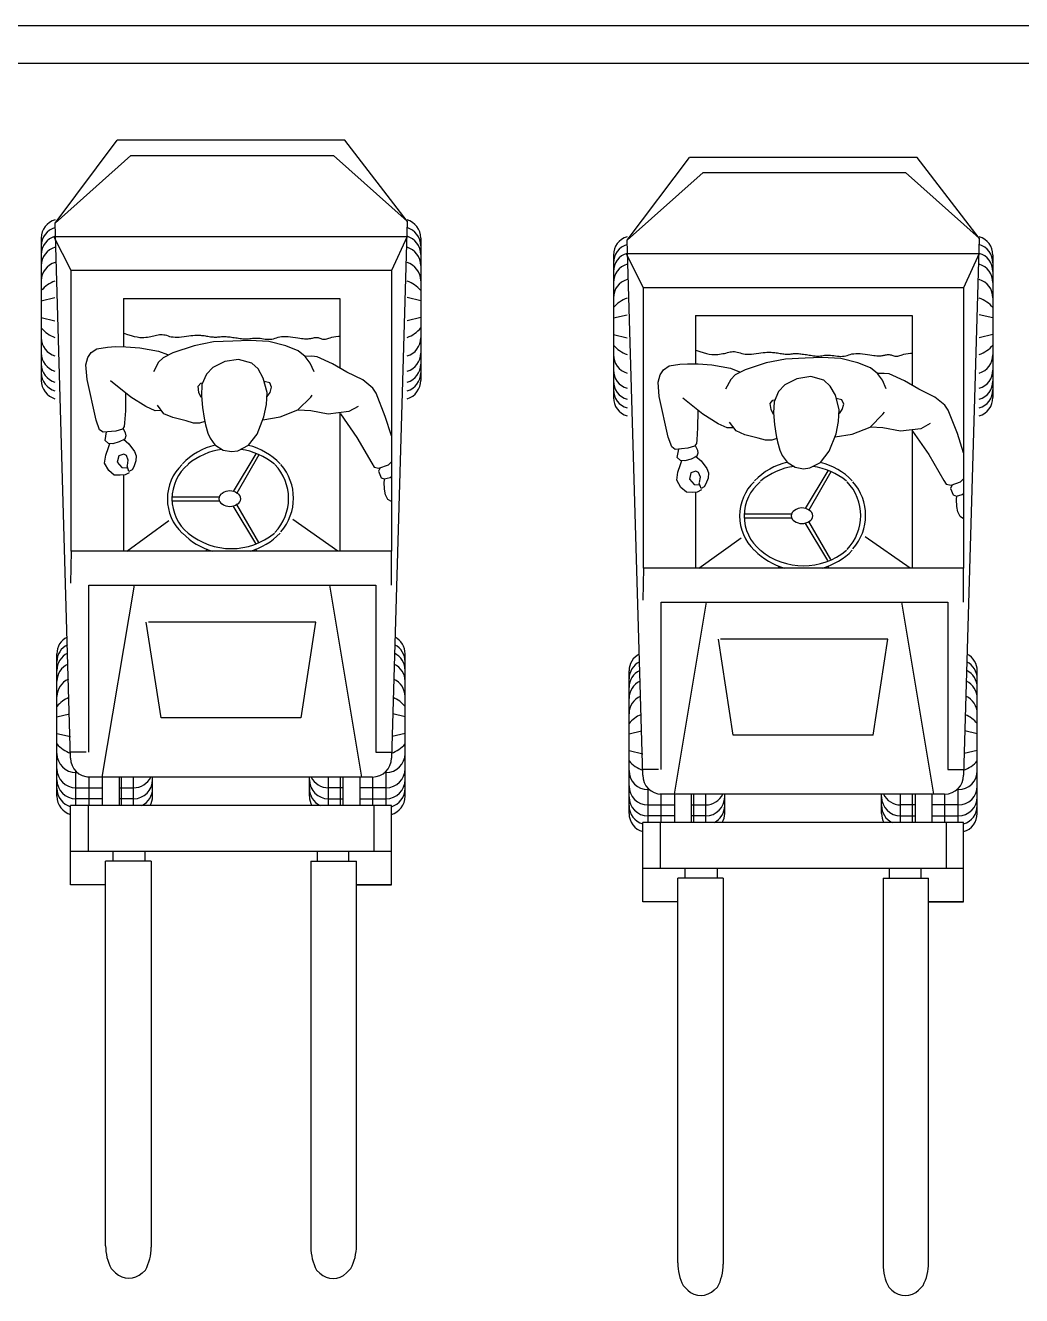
# Model space of a CAD drawing. Header units: millimetres. Extents: x 2499.3 to 2547.2, y 1705.7 to 1775.5.
# Drawn here: x 2508.845 to 2511.47, y 1721.623 to 1724.971 of the extents above; entities that cross this region are included whole.
import ezdxf

# ---------------------------------------------------------------- set-up
doc = ezdxf.new("R2010")
doc.units = ezdxf.units.MM
doc.layers.add('Nave', color=7, linetype='Continuous')

msp = doc.modelspace()

# ---------------------------------------------------------------- linework, layer by layer
at = {"color": 251, "lineweight": -2, "true_color": 0x646464}
for p, q in [((2508.9232, 1724.4501), (2509.087, 1724.6681)), ((2509.687, 1724.6681), (2509.087, 1724.6681)), ((2509.8511, 1724.455), (2509.687, 1724.6681)), ((2508.9232, 1724.4501), (2509.1232, 1724.6281)), ((2509.1232, 1724.6281), (2509.6566, 1724.6281)), ((2509.8511, 1724.455), (2509.6566, 1724.6281)), ((2510.431, 1724.4051), (2510.5948, 1724.6231)), ((2511.1948, 1724.6231), (2510.5948, 1724.6231)), ((2511.3589, 1724.4099), (2511.1948, 1724.6231)), ((2510.431, 1724.4051), (2510.631, 1724.5831)), ((2510.631, 1724.5831), (2511.1643, 1724.5831)), ((2511.3589, 1724.4099), (2511.1643, 1724.5831)), ((2508.9643, 1723.0399), (2508.9232, 1724.4501)), ((2509.8511, 1724.455), (2509.8098, 1723.0399)), ((2508.887, 1724.4106), (2508.887, 1724.0351)), ((2508.9658, 1724.3247), (2508.9203, 1724.4144)), ((2508.9232, 1724.4144), (2509.8511, 1724.4144)), ((2509.8511, 1724.4144), (2509.8098, 1724.3247)), ((2509.887, 1724.4106), (2509.887, 1724.0351)), ((2510.4721, 1722.9949), (2510.431, 1724.4051)), ((2511.3589, 1724.4099), (2511.3176, 1722.9949)), ((2510.4736, 1724.2797), (2510.4281, 1724.3694)), ((2510.431, 1724.3694), (2511.3589, 1724.3694)), ((2511.3589, 1724.3694), (2511.3176, 1724.2797)), ((2510.3948, 1724.3656), (2510.3948, 1723.99)), ((2511.3948, 1724.3656), (2511.3948, 1723.99)), ((2509.8098, 1724.3247), (2508.9658, 1724.3247)), ((2508.9658, 1723.5854), (2508.9658, 1724.3247)), ((2509.8098, 1724.3247), (2509.8098, 1723.5854)), ((2511.3176, 1724.2797), (2510.4736, 1724.2797)), ((2510.4736, 1723.5404), (2510.4736, 1724.2797)), ((2511.3176, 1724.2797), (2511.3176, 1723.5404)), ((2508.887, 1724.2448), (2508.923, 1724.2534)), ((2509.1035, 1724.2515), (2509.1035, 1724.1242)), ((2509.1035, 1724.2515), (2509.6741, 1724.2515)), ((2509.6741, 1724.2515), (2509.6741, 1724.0673)), ((2509.887, 1724.2448), (2509.8511, 1724.2534)), ((2510.3948, 1724.1998), (2510.4307, 1724.2083)), ((2510.6113, 1724.2065), (2510.6113, 1724.0792)), ((2510.6113, 1724.2065), (2511.1818, 1724.2065)), ((2511.1818, 1724.2065), (2511.1818, 1724.0223)), ((2511.3948, 1724.1998), (2511.3589, 1724.2083)), ((2508.887, 1724.2009), (2508.923, 1724.1923)), ((2509.887, 1724.2009), (2509.8511, 1724.1923)), ((2509.1035, 1724.1602), (2509.1044, 1724.1599)), ((2509.1044, 1724.1599), (2509.1144, 1724.1565)), ((2509.1144, 1724.1565), (2509.1235, 1724.1537)), ((2509.1235, 1724.1537), (2509.1319, 1724.1514)), ((2509.1319, 1724.1514), (2509.1395, 1724.1498)), ((2509.1395, 1724.1498), (2509.1462, 1724.1487)), ((2509.1462, 1724.1487), (2509.1522, 1724.1483)), ((2509.1522, 1724.1483), (2509.1573, 1724.1484)), ((2509.1573, 1724.1484), (2509.162, 1724.1489)), ((2509.162, 1724.1489), (2509.1665, 1724.1494)), ((2509.1665, 1724.1494), (2509.1709, 1724.1501)), ((2509.1709, 1724.1501), (2509.1752, 1724.1508)), ((2509.1752, 1724.1508), (2509.1793, 1724.1516)), ((2509.1793, 1724.1516), (2509.1833, 1724.1525)), ((2509.1833, 1724.1525), (2509.1872, 1724.1534)), ((2509.1872, 1724.1534), (2509.1909, 1724.1545)), ((2509.1909, 1724.1545), (2509.1946, 1724.1554)), ((2509.1946, 1724.1554), (2509.1983, 1724.156)), ((2509.1983, 1724.156), (2509.202, 1724.1562)), ((2509.202, 1724.1562), (2509.2058, 1724.1562)), ((2509.2058, 1724.1562), (2509.2095, 1724.1558)), ((2509.2095, 1724.1558), (2509.2134, 1724.1551)), ((2509.2134, 1724.1551), (2509.2172, 1724.1541)), ((2509.2172, 1724.1541), (2509.2211, 1724.1527)), ((2509.2211, 1724.1527), (2509.2251, 1724.1514)), ((2509.2251, 1724.1514), (2509.2295, 1724.1504)), ((2509.2295, 1724.1504), (2509.2343, 1724.1497)), ((2509.2343, 1724.1497), (2509.2394, 1724.1493)), ((2509.2394, 1724.1493), (2509.2448, 1724.1492)), ((2509.2448, 1724.1492), (2509.2506, 1724.1495)), ((2509.2506, 1724.1495), (2509.2568, 1724.1501)), ((2509.2568, 1724.1501), (2509.2633, 1724.151)), ((2509.2633, 1724.151), (2509.2697, 1724.152)), ((2509.2697, 1724.152), (2509.2757, 1724.1528)), ((2509.2757, 1724.1528), (2509.2813, 1724.1535)), ((2509.2813, 1724.1535), (2509.2865, 1724.154)), ((2509.2865, 1724.154), (2509.2913, 1724.1544)), ((2509.3406, 1724.1367), (2509.2897, 1724.1265)), ((2509.2913, 1724.1544), (2509.2956, 1724.1546)), ((2509.2956, 1724.1546), (2509.2994, 1724.1546)), ((2509.2994, 1724.1546), (2509.3029, 1724.1545)), ((2509.3029, 1724.1545), (2509.3061, 1724.1542)), ((2509.3061, 1724.1542), (2509.3094, 1724.1539)), ((2509.3094, 1724.1539), (2509.3127, 1724.1536)), ((2509.3127, 1724.1536), (2509.316, 1724.1532)), ((2509.316, 1724.1532), (2509.3194, 1724.1527)), ((2509.3194, 1724.1527), (2509.3227, 1724.1522)), ((2509.3227, 1724.1522), (2509.3262, 1724.1516)), ((2509.3262, 1724.1516), (2509.3296, 1724.151)), ((2509.3296, 1724.151), (2509.333, 1724.1504)), ((2509.333, 1724.1504), (2509.3364, 1724.15)), ((2509.3364, 1724.15), (2509.3397, 1724.1497)), ((2509.3397, 1724.1497), (2509.3429, 1724.1495)), ((2509.3919, 1724.1387), (2509.3406, 1724.1367)), ((2509.3429, 1724.1495), (2509.3461, 1724.1495)), ((2509.3461, 1724.1495), (2509.3493, 1724.1495)), ((2509.3493, 1724.1495), (2509.3524, 1724.1498)), ((2509.3524, 1724.1498), (2509.3554, 1724.1501)), ((2509.3554, 1724.1501), (2509.3585, 1724.1505)), ((2509.3585, 1724.1505), (2509.3616, 1724.1508)), ((2509.3616, 1724.1508), (2509.3647, 1724.1509)), ((2509.3647, 1724.1509), (2509.3679, 1724.151)), ((2509.3679, 1724.151), (2509.3712, 1724.1509)), ((2509.3712, 1724.1509), (2509.3745, 1724.1508)), ((2509.3745, 1724.1508), (2509.3778, 1724.1505)), ((2509.3778, 1724.1505), (2509.3813, 1724.1501)), ((2509.3813, 1724.1501), (2509.3847, 1724.1497)), ((2509.3847, 1724.1497), (2509.3883, 1724.1492)), ((2509.3883, 1724.1492), (2509.3918, 1724.1487)), ((2509.3918, 1724.1487), (2509.3955, 1724.1482)), ((2509.4363, 1724.1406), (2509.3919, 1724.1387)), ((2509.3955, 1724.1482), (2509.3992, 1724.1476)), ((2509.3992, 1724.1476), (2509.4029, 1724.1471)), ((2509.4029, 1724.1471), (2509.4067, 1724.1465)), ((2509.4067, 1724.1465), (2509.4106, 1724.1458)), ((2509.4106, 1724.1458), (2509.4144, 1724.1453)), ((2509.4144, 1724.1453), (2509.4182, 1724.1449)), ((2509.4182, 1724.1449), (2509.4219, 1724.1446)), ((2509.4219, 1724.1446), (2509.4256, 1724.1445)), ((2509.4256, 1724.1445), (2509.4293, 1724.1446)), ((2509.4293, 1724.1446), (2509.4328, 1724.1449)), ((2509.4328, 1724.1449), (2509.4364, 1724.1453)), ((2509.4865, 1724.1381), (2509.4363, 1724.1406)), ((2509.4364, 1724.1453), (2509.4398, 1724.1458)), ((2509.4398, 1724.1458), (2509.4434, 1724.1464)), ((2509.4434, 1724.1464), (2509.4471, 1724.1467)), ((2509.4471, 1724.1467), (2509.4509, 1724.1469)), ((2509.4509, 1724.1469), (2509.4549, 1724.1469)), ((2509.4549, 1724.1469), (2509.4591, 1724.1467)), ((2509.4591, 1724.1467), (2509.4634, 1724.1463)), ((2509.4634, 1724.1463), (2509.4679, 1724.1457)), ((2509.4679, 1724.1457), (2509.4726, 1724.145)), ((2509.4726, 1724.145), (2509.4773, 1724.1443)), ((2509.4773, 1724.1443), (2509.4818, 1724.1438)), ((2509.4818, 1724.1438), (2509.4863, 1724.1437)), ((2509.4863, 1724.1437), (2509.4907, 1724.1439)), ((2509.5313, 1724.1265), (2509.4865, 1724.1381)), ((2509.4907, 1724.1439), (2509.4949, 1724.1444)), ((2509.4949, 1724.1444), (2509.4991, 1724.1451)), ((2509.4991, 1724.1451), (2509.5031, 1724.1462)), ((2509.5031, 1724.1462), (2509.507, 1724.1476)), ((2509.507, 1724.1476), (2509.5111, 1724.1489)), ((2509.5111, 1724.1489), (2509.5155, 1724.1499)), ((2509.5155, 1724.1499), (2509.5203, 1724.1506)), ((2509.5203, 1724.1506), (2509.5255, 1724.151)), ((2509.5255, 1724.151), (2509.5311, 1724.1511)), ((2509.5311, 1724.1511), (2509.5371, 1724.1508)), ((2509.5371, 1724.1508), (2509.5434, 1724.1502)), ((2509.5434, 1724.1502), (2509.5501, 1724.1493)), ((2509.5501, 1724.1493), (2509.5567, 1724.1483)), ((2509.5567, 1724.1483), (2509.5627, 1724.1474)), ((2509.5627, 1724.1474), (2509.5681, 1724.1467)), ((2509.5681, 1724.1467), (2509.5729, 1724.146)), ((2509.5729, 1724.146), (2509.5771, 1724.1456)), ((2509.5771, 1724.1456), (2509.5808, 1724.1452)), ((2509.5808, 1724.1452), (2509.5838, 1724.145)), ((2509.5838, 1724.145), (2509.5863, 1724.145)), ((2509.5863, 1724.145), (2509.5884, 1724.145)), ((2509.5884, 1724.145), (2509.5906, 1724.1451)), ((2509.5906, 1724.1451), (2509.5929, 1724.1453)), ((2509.5929, 1724.1453), (2509.5951, 1724.1456)), ((2509.5951, 1724.1456), (2509.5974, 1724.146)), ((2509.5974, 1724.146), (2509.5997, 1724.1464)), ((2509.5997, 1724.1464), (2509.602, 1724.1469)), ((2509.602, 1724.1469), (2509.6044, 1724.1476)), ((2509.6044, 1724.1476), (2509.6067, 1724.1481)), ((2509.6067, 1724.1481), (2509.6091, 1724.1484)), ((2509.6091, 1724.1484), (2509.6115, 1724.1485)), ((2509.6115, 1724.1485), (2509.6138, 1724.1484)), ((2509.6138, 1724.1484), (2509.6162, 1724.1481)), ((2509.6162, 1724.1481), (2509.6186, 1724.1476)), ((2509.6186, 1724.1476), (2509.6209, 1724.1468)), ((2509.6209, 1724.1468), (2509.6233, 1724.1458)), ((2509.6233, 1724.1458), (2509.6257, 1724.1449)), ((2509.6257, 1724.1449), (2509.6282, 1724.1443)), ((2509.6282, 1724.1443), (2509.6308, 1724.1439)), ((2509.6308, 1724.1439), (2509.6334, 1724.1439)), ((2509.6334, 1724.1439), (2509.6362, 1724.1441)), ((2509.6362, 1724.1441), (2509.639, 1724.1447)), ((2509.639, 1724.1447), (2509.6419, 1724.1455)), ((2509.6419, 1724.1455), (2509.6448, 1724.1467)), ((2509.6448, 1724.1467), (2509.6483, 1724.1479)), ((2509.6483, 1724.1479), (2509.6525, 1724.1491)), ((2509.6525, 1724.1491), (2509.6575, 1724.1501)), ((2509.6575, 1724.1501), (2509.6634, 1724.151)), ((2509.6634, 1724.151), (2509.67, 1724.1518)), ((2509.67, 1724.1518), (2509.6741, 1724.1522)), ((2510.3948, 1724.1559), (2510.4307, 1724.1473)), ((2511.3948, 1724.1559), (2511.3589, 1724.1473)), ((2509.0098, 1724.0955), (2509.0187, 1724.1084)), ((2509.0187, 1724.1084), (2509.0337, 1724.1186)), ((2509.0337, 1724.1186), (2509.0617, 1724.1233)), ((2509.0617, 1724.1233), (2509.0823, 1724.1243)), ((2509.0823, 1724.1243), (2509.1101, 1724.1241)), ((2509.1101, 1724.1241), (2509.1465, 1724.1215)), ((2509.1465, 1724.1215), (2509.1956, 1724.1124)), ((2509.1956, 1724.1124), (2509.2191, 1724.1032)), ((2509.2339, 1724.1081), (2509.2082, 1724.0951)), ((2509.2897, 1724.1265), (2509.2339, 1724.1081)), ((2509.564, 1724.1133), (2509.5313, 1724.1265)), ((2509.5824, 1724.0981), (2509.564, 1724.1133)), ((2510.6113, 1724.1152), (2510.6121, 1724.1149)), ((2510.6121, 1724.1149), (2510.6221, 1724.1115)), ((2510.6221, 1724.1115), (2510.6313, 1724.1087)), ((2510.6313, 1724.1087), (2510.6397, 1724.1064)), ((2510.6397, 1724.1064), (2510.6472, 1724.1048)), ((2510.6472, 1724.1048), (2510.654, 1724.1037)), ((2510.654, 1724.1037), (2510.66, 1724.1033)), ((2510.66, 1724.1033), (2510.6651, 1724.1034)), ((2510.6651, 1724.1034), (2510.6698, 1724.1039)), ((2510.6698, 1724.1039), (2510.6743, 1724.1044)), ((2510.6743, 1724.1044), (2510.6787, 1724.1051)), ((2510.6787, 1724.1051), (2510.683, 1724.1058)), ((2510.683, 1724.1058), (2510.6871, 1724.1066)), ((2510.6871, 1724.1066), (2510.6911, 1724.1074)), ((2510.6911, 1724.1074), (2510.695, 1724.1084)), ((2510.695, 1724.1084), (2510.6987, 1724.1094)), ((2510.6987, 1724.1094), (2510.7024, 1724.1104)), ((2510.7024, 1724.1104), (2510.7061, 1724.111)), ((2510.7061, 1724.111), (2510.7098, 1724.1112)), ((2510.7098, 1724.1112), (2510.7135, 1724.1112)), ((2510.7135, 1724.1112), (2510.7173, 1724.1108)), ((2510.7173, 1724.1108), (2510.7211, 1724.1101)), ((2510.7211, 1724.1101), (2510.725, 1724.1091)), ((2510.725, 1724.1091), (2510.7288, 1724.1077)), ((2510.7288, 1724.1077), (2510.7329, 1724.1064)), ((2510.7329, 1724.1064), (2510.7373, 1724.1053)), ((2510.7373, 1724.1053), (2510.742, 1724.1046)), ((2510.742, 1724.1046), (2510.7471, 1724.1043)), ((2510.7471, 1724.1043), (2510.7526, 1724.1042)), ((2510.7526, 1724.1042), (2510.7584, 1724.1045)), ((2510.7584, 1724.1045), (2510.7645, 1724.1051)), ((2510.7645, 1724.1051), (2510.771, 1724.106)), ((2510.771, 1724.106), (2510.7775, 1724.107)), ((2510.7775, 1724.107), (2510.7835, 1724.1078)), ((2510.7835, 1724.1078), (2510.7891, 1724.1085)), ((2510.7891, 1724.1085), (2510.7943, 1724.109)), ((2510.7943, 1724.109), (2510.799, 1724.1094)), ((2510.799, 1724.1094), (2510.8033, 1724.1095)), ((2510.8033, 1724.1095), (2510.8072, 1724.1096)), ((2510.8072, 1724.1096), (2510.8107, 1724.1094)), ((2510.8107, 1724.1094), (2510.8139, 1724.1092)), ((2510.8139, 1724.1092), (2510.8172, 1724.1089)), ((2510.8172, 1724.1089), (2510.8205, 1724.1086)), ((2510.8205, 1724.1086), (2510.8238, 1724.1081)), ((2510.8238, 1724.1081), (2510.8271, 1724.1077)), ((2510.8271, 1724.1077), (2510.8305, 1724.1072)), ((2510.8305, 1724.1072), (2510.8339, 1724.1066)), ((2510.8339, 1724.1066), (2510.8374, 1724.106)), ((2510.8374, 1724.106), (2510.8408, 1724.1054)), ((2510.8408, 1724.1054), (2510.8441, 1724.105)), ((2510.8441, 1724.105), (2510.8475, 1724.1047)), ((2510.8475, 1724.1047), (2510.8507, 1724.1045)), ((2510.8507, 1724.1045), (2510.8539, 1724.1044)), ((2510.8539, 1724.1044), (2510.8571, 1724.1045)), ((2510.8571, 1724.1045), (2510.8602, 1724.1048)), ((2510.8602, 1724.1048), (2510.8632, 1724.1051)), ((2510.8632, 1724.1051), (2510.8662, 1724.1055)), ((2510.8662, 1724.1055), (2510.8693, 1724.1058)), ((2510.8693, 1724.1058), (2510.8725, 1724.1059)), ((2510.8725, 1724.1059), (2510.8757, 1724.106)), ((2510.8757, 1724.106), (2510.879, 1724.1059)), ((2510.879, 1724.1059), (2510.8823, 1724.1058)), ((2510.8823, 1724.1058), (2510.8856, 1724.1055)), ((2510.8856, 1724.1055), (2510.889, 1724.1051)), ((2510.889, 1724.1051), (2510.8925, 1724.1047)), ((2510.8925, 1724.1047), (2510.896, 1724.1042)), ((2510.896, 1724.1042), (2510.8996, 1724.1037)), ((2510.8996, 1724.1037), (2510.9033, 1724.1032)), ((2510.9033, 1724.1032), (2510.9069, 1724.1026)), ((2510.9069, 1724.1026), (2510.9107, 1724.1021)), ((2510.9107, 1724.1021), (2510.9145, 1724.1015)), ((2510.9145, 1724.1015), (2510.9183, 1724.1008)), ((2510.9476, 1724.1008), (2510.9511, 1724.1014)), ((2510.9511, 1724.1014), (2510.9548, 1724.1017)), ((2510.9548, 1724.1017), (2510.9587, 1724.1019)), ((2510.9587, 1724.1019), (2510.9627, 1724.1019)), ((2510.9627, 1724.1019), (2510.9669, 1724.1017)), ((2510.9669, 1724.1017), (2510.9712, 1724.1013)), ((2510.9712, 1724.1013), (2510.9757, 1724.1007)), ((2511.0068, 1724.1001), (2511.0109, 1724.1012)), ((2511.0109, 1724.1012), (2511.0148, 1724.1025)), ((2511.0148, 1724.1025), (2511.0189, 1724.1039)), ((2511.0189, 1724.1039), (2511.0233, 1724.1049)), ((2511.0233, 1724.1049), (2511.0281, 1724.1056)), ((2511.0281, 1724.1056), (2511.0333, 1724.106)), ((2511.0333, 1724.106), (2511.0389, 1724.106)), ((2511.0389, 1724.106), (2511.0448, 1724.1058)), ((2511.0448, 1724.1058), (2511.0512, 1724.1052)), ((2511.0512, 1724.1052), (2511.0579, 1724.1043)), ((2511.0579, 1724.1043), (2511.0645, 1724.1033)), ((2511.0645, 1724.1033), (2511.0705, 1724.1024)), ((2511.0705, 1724.1024), (2511.0759, 1724.1016)), ((2511.0759, 1724.1016), (2511.0807, 1724.101)), ((2511.1052, 1724.101), (2511.1075, 1724.1014)), ((2511.1075, 1724.1014), (2511.1098, 1724.1019)), ((2511.1098, 1724.1019), (2511.1121, 1724.1025)), ((2511.1121, 1724.1025), (2511.1145, 1724.1031)), ((2511.1145, 1724.1031), (2511.1169, 1724.1034)), ((2511.1169, 1724.1034), (2511.1192, 1724.1035)), ((2511.1192, 1724.1035), (2511.1216, 1724.1034)), ((2511.1216, 1724.1034), (2511.124, 1724.1031)), ((2511.124, 1724.1031), (2511.1264, 1724.1025)), ((2511.1264, 1724.1025), (2511.1287, 1724.1018)), ((2511.1287, 1724.1018), (2511.1311, 1724.1008)), ((2511.1496, 1724.1005), (2511.1526, 1724.1017)), ((2511.1526, 1724.1017), (2511.156, 1724.1029)), ((2511.156, 1724.1029), (2511.1603, 1724.1041)), ((2511.1603, 1724.1041), (2511.1653, 1724.1051)), ((2511.1653, 1724.1051), (2511.1711, 1724.106)), ((2511.1711, 1724.106), (2511.1778, 1724.1068)), ((2511.1778, 1724.1068), (2511.1818, 1724.1072)), ((2509.0046, 1724.0759), (2509.0098, 1724.0955)), ((2509.0074, 1724.0377), (2509.0046, 1724.0759)), ((2509.196, 1724.083), (2509.1823, 1724.0575)), ((2509.2082, 1724.0951), (2509.196, 1724.083)), ((2509.339, 1724.069), (2509.3223, 1724.0513)), ((2509.3702, 1724.0848), (2509.339, 1724.069)), ((2509.407, 1724.0903), (2509.3702, 1724.0848)), ((2509.4416, 1724.0808), (2509.407, 1724.0903)), ((2509.4585, 1724.0654), (2509.4416, 1724.0808)), ((2509.6, 1724.0989), (2509.5824, 1724.0981)), ((2509.5959, 1724.0809), (2509.5824, 1724.0981)), ((2509.6059, 1724.0579), (2509.5959, 1724.0809)), ((2509.6138, 1724.0972), (2509.6, 1724.0989)), ((2509.6541, 1724.0788), (2509.6138, 1724.0972)), ((2509.6921, 1724.0569), (2509.6541, 1724.0788)), ((2510.5265, 1724.0634), (2510.5414, 1724.0736)), ((2510.5414, 1724.0736), (2510.5695, 1724.0783)), ((2510.5695, 1724.0783), (2510.59, 1724.0793)), ((2510.59, 1724.0793), (2510.6179, 1724.0791)), ((2510.6179, 1724.0791), (2510.6543, 1724.0765)), ((2510.6543, 1724.0765), (2510.7034, 1724.0674)), ((2510.7975, 1724.0815), (2510.7417, 1724.0631)), ((2510.8484, 1724.0917), (2510.7975, 1724.0815)), ((2510.8997, 1724.0937), (2510.8484, 1724.0917)), ((2510.9441, 1724.0956), (2510.8997, 1724.0937)), ((2510.9183, 1724.1008), (2510.9222, 1724.1003)), ((2510.9222, 1724.1003), (2510.926, 1724.0999)), ((2510.926, 1724.0999), (2510.9297, 1724.0996)), ((2510.9297, 1724.0996), (2510.9334, 1724.0995)), ((2510.9334, 1724.0995), (2510.937, 1724.0996)), ((2510.937, 1724.0996), (2510.9406, 1724.0999)), ((2510.9406, 1724.0999), (2510.9441, 1724.1003)), ((2510.9441, 1724.1003), (2510.9476, 1724.1008)), ((2510.9943, 1724.0931), (2510.9441, 1724.0956)), ((2510.9757, 1724.1007), (2510.9803, 1724.1)), ((2510.9803, 1724.1), (2510.985, 1724.0992)), ((2510.985, 1724.0992), (2510.9896, 1724.0988)), ((2510.9896, 1724.0988), (2510.9941, 1724.0987)), ((2510.9941, 1724.0987), (2510.9984, 1724.0989)), ((2511.0391, 1724.0815), (2510.9943, 1724.0931)), ((2510.9984, 1724.0989), (2511.0027, 1724.0994)), ((2511.0027, 1724.0994), (2511.0068, 1724.1001)), ((2511.0718, 1724.0683), (2511.0391, 1724.0815)), ((2511.0902, 1724.0531), (2511.0718, 1724.0683)), ((2511.0807, 1724.101), (2511.0849, 1724.1006)), ((2511.0849, 1724.1006), (2511.0886, 1724.1002)), ((2511.0886, 1724.1002), (2511.0916, 1724.1)), ((2511.0916, 1724.1), (2511.094, 1724.1)), ((2511.094, 1724.1), (2511.0962, 1724.1)), ((2511.0962, 1724.1), (2511.0984, 1724.1001)), ((2511.0984, 1724.1001), (2511.1006, 1724.1003)), ((2511.1006, 1724.1003), (2511.1029, 1724.1006)), ((2511.1029, 1724.1006), (2511.1052, 1724.101)), ((2511.1311, 1724.1008), (2511.1335, 1724.0999)), ((2511.1335, 1724.0999), (2511.136, 1724.0993)), ((2511.136, 1724.0993), (2511.1386, 1724.0989)), ((2511.1386, 1724.0989), (2511.1412, 1724.0989)), ((2511.1412, 1724.0989), (2511.1439, 1724.0991)), ((2511.1439, 1724.0991), (2511.1468, 1724.0997)), ((2511.1468, 1724.0997), (2511.1496, 1724.1005)), ((2509.0314, 1723.9303), (2509.0074, 1724.0377)), ((2509.3223, 1724.0513), (2509.3104, 1724.0242)), ((2509.4719, 1724.041), (2509.4585, 1724.0654)), ((2509.482, 1724.0034), (2509.4719, 1724.041)), ((2509.7343, 1724.0365), (2509.6921, 1724.0569)), ((2509.7605, 1724.0147), (2509.7343, 1724.0365)), ((2510.5124, 1724.0309), (2510.5175, 1724.0504)), ((2510.5175, 1724.0504), (2510.5265, 1724.0634)), ((2510.7038, 1724.038), (2510.6901, 1724.0124)), ((2510.7034, 1724.0674), (2510.7269, 1724.0582)), ((2510.7159, 1724.0501), (2510.7038, 1724.038)), ((2510.7417, 1724.0631), (2510.7159, 1724.0501)), ((2510.878, 1724.0398), (2510.8468, 1724.024)), ((2510.9148, 1724.0453), (2510.878, 1724.0398)), ((2510.9494, 1724.0358), (2510.9148, 1724.0453)), ((2510.9663, 1724.0204), (2510.9494, 1724.0358)), ((2511.1078, 1724.0539), (2511.0902, 1724.0531)), ((2511.1037, 1724.0359), (2511.0902, 1724.0531)), ((2511.1136, 1724.0129), (2511.1037, 1724.0359)), ((2511.1215, 1724.0522), (2511.1078, 1724.0539)), ((2511.1619, 1724.0338), (2511.1215, 1724.0522)), ((2509.1225, 1723.9912), (2509.0696, 1724.0338)), ((2509.3003, 1724.0198), (2509.3073, 1724.0281)), ((2509.3022, 1724.0038), (2509.3003, 1724.0198)), ((2509.3084, 1723.9906), (2509.3022, 1724.0038)), ((2509.3073, 1724.0281), (2509.3113, 1724.029)), ((2509.3104, 1724.0242), (2509.309, 1723.9949)), ((2509.489, 1724.0293), (2509.4742, 1724.0327)), ((2509.4804, 1723.9718), (2509.482, 1724.0034)), ((2509.4824, 1723.9927), (2509.4898, 1724.0035)), ((2509.4938, 1724.0175), (2509.489, 1724.0293)), ((2509.4898, 1724.0035), (2509.4938, 1724.0175)), ((2509.7693, 1724.0015), (2509.7605, 1724.0147)), ((2509.7935, 1723.9405), (2509.7693, 1724.0015)), ((2510.5151, 1723.9927), (2510.5124, 1724.0309)), ((2510.8301, 1724.0063), (2510.8182, 1723.9791)), ((2510.8468, 1724.024), (2510.8301, 1724.0063)), ((2510.9797, 1723.996), (2510.9663, 1724.0204)), ((2511.1999, 1724.0118), (2511.1619, 1724.0338)), ((2511.2421, 1723.9915), (2511.1999, 1724.0118)), ((2509.109, 1724.0004), (2509.1089, 1723.9555)), ((2509.1626, 1723.9662), (2509.1225, 1723.9912)), ((2509.2103, 1723.947), (2509.1928, 1723.9701)), ((2509.309, 1723.9949), (2509.3116, 1723.9637)), ((2509.4736, 1723.9393), (2509.4804, 1723.9718)), ((2509.5633, 1723.9573), (2509.5972, 1723.9912)), ((2509.5972, 1723.9912), (2509.6012, 1723.9963)), ((2510.5392, 1723.8853), (2510.5151, 1723.9927)), ((2510.6303, 1723.9462), (2510.5774, 1723.9888)), ((2510.8081, 1723.9748), (2510.815, 1723.983)), ((2510.81, 1723.9588), (2510.8081, 1723.9748)), ((2510.815, 1723.983), (2510.8191, 1723.984)), ((2510.8182, 1723.9791), (2510.8168, 1723.9499)), ((2510.9897, 1723.9584), (2510.9797, 1723.996)), ((2510.9968, 1723.9843), (2510.982, 1723.9876)), ((2511.0015, 1723.9724), (2510.9968, 1723.9843)), ((2510.9976, 1723.9585), (2511.0015, 1723.9724)), ((2511.2683, 1723.9697), (2511.2421, 1723.9915)), ((2511.2771, 1723.9565), (2511.2683, 1723.9697)), ((2509.1089, 1723.9555), (2509.1065, 1723.9235)), ((2509.187, 1723.9552), (2509.1626, 1723.9662)), ((2509.2037, 1723.9557), (2509.187, 1723.9552)), ((2509.2334, 1723.9371), (2509.2103, 1723.947)), ((2509.2686, 1723.9284), (2509.2334, 1723.9371)), ((2509.3116, 1723.9637), (2509.3159, 1723.9354)), ((2509.3159, 1723.9354), (2509.3194, 1723.9186)), ((2509.4556, 1723.8939), (2509.4736, 1723.9393)), ((2509.4712, 1723.9312), (2509.5163, 1723.9389)), ((2509.5163, 1723.9389), (2509.5633, 1723.9573)), ((2509.5972, 1723.9553), (2509.5643, 1723.9571)), ((2509.6433, 1723.9467), (2509.5972, 1723.9553)), ((2509.6974, 1723.9529), (2509.6433, 1723.9467)), ((2509.6741, 1723.9502), (2509.6741, 1723.5854)), ((2509.6752, 1723.9469), (2509.7185, 1723.8851)), ((2509.7217, 1723.9664), (2509.6974, 1723.9529)), ((2509.8098, 1723.8892), (2509.7935, 1723.9405)), ((2510.6168, 1723.9554), (2510.6167, 1723.9105)), ((2510.6704, 1723.9212), (2510.6303, 1723.9462)), ((2510.8162, 1723.9455), (2510.81, 1723.9588)), ((2510.8168, 1723.9499), (2510.8194, 1723.9187)), ((2510.9882, 1723.9267), (2510.9897, 1723.9584)), ((2510.9902, 1723.9477), (2510.9976, 1723.9585)), ((2511.071, 1723.9123), (2511.105, 1723.9461)), ((2511.105, 1723.9461), (2511.109, 1723.9513)), ((2511.3013, 1723.8954), (2511.2771, 1723.9565)), ((2509.0406, 1723.9049), (2509.0314, 1723.9303)), ((2509.0496, 1723.8986), (2509.0406, 1723.9049)), ((2509.0832, 1723.9013), (2509.0496, 1723.8986)), ((2509.1007, 1723.9072), (2509.0832, 1723.9013)), ((2509.1054, 1723.914), (2509.1007, 1723.9072)), ((2509.1024, 1723.9088), (2509.1083, 1723.8967)), ((2509.1065, 1723.9235), (2509.1054, 1723.914)), ((2509.2877, 1723.9226), (2509.2686, 1723.9284)), ((2509.3041, 1723.9227), (2509.2877, 1723.9226)), ((2509.3175, 1723.9273), (2509.3041, 1723.9227)), ((2509.3194, 1723.9186), (2509.3257, 1723.8962)), ((2510.6167, 1723.9105), (2510.6143, 1723.8785)), ((2510.6948, 1723.9102), (2510.6704, 1723.9212)), ((2510.7115, 1723.9107), (2510.6948, 1723.9102)), ((2510.7181, 1723.902), (2510.7006, 1723.925)), ((2510.7412, 1723.8921), (2510.7181, 1723.902)), ((2510.8194, 1723.9187), (2510.8236, 1723.8904)), ((2510.9814, 1723.8943), (2510.9882, 1723.9267)), ((2511.0241, 1723.8939), (2511.071, 1723.9123)), ((2511.105, 1723.9103), (2511.0721, 1723.9121)), ((2511.1511, 1723.9017), (2511.105, 1723.9103)), ((2511.2052, 1723.9079), (2511.1511, 1723.9017)), ((2511.1818, 1723.9052), (2511.1818, 1723.5404)), ((2511.1829, 1723.9019), (2511.2263, 1723.8401)), ((2511.2295, 1723.9214), (2511.2052, 1723.9079)), ((2509.055, 1723.8772), (2509.0591, 1723.8993)), ((2509.0638, 1723.869), (2509.055, 1723.8772)), ((2509.0637, 1723.8585), (2509.0675, 1723.8689)), ((2509.0751, 1723.8685), (2509.0638, 1723.869)), ((2509.0918, 1723.8731), (2509.0751, 1723.8685)), ((2509.1068, 1723.8802), (2509.0918, 1723.8731)), ((2509.1032, 1723.8802), (2509.1178, 1723.8682)), ((2509.1035, 1723.8799), (2509.1035, 1723.8786)), ((2509.1093, 1723.889), (2509.1068, 1723.8802)), ((2509.1083, 1723.8967), (2509.1093, 1723.889)), ((2509.1178, 1723.8682), (2509.1327, 1723.8483)), ((2509.3257, 1723.8962), (2509.3317, 1723.8827)), ((2509.3317, 1723.8827), (2509.3447, 1723.8652)), ((2509.433, 1723.8642), (2509.4556, 1723.8939)), ((2509.7185, 1723.8851), (2509.7578, 1723.8169)), ((2510.5483, 1723.8599), (2510.5392, 1723.8853)), ((2510.6132, 1723.869), (2510.6085, 1723.8622)), ((2510.6143, 1723.8785), (2510.6132, 1723.869)), ((2510.7764, 1723.8834), (2510.7412, 1723.8921)), ((2510.7955, 1723.8776), (2510.7764, 1723.8834)), ((2510.8119, 1723.8777), (2510.7955, 1723.8776)), ((2510.8253, 1723.8823), (2510.8119, 1723.8777)), ((2510.8236, 1723.8904), (2510.8272, 1723.8736)), ((2510.8272, 1723.8736), (2510.8335, 1723.8512)), ((2510.9634, 1723.8489), (2510.9814, 1723.8943)), ((2510.979, 1723.8862), (2511.0241, 1723.8939)), ((2511.3176, 1723.8442), (2511.3013, 1723.8954)), ((2509.0539, 1723.8173), (2509.0569, 1723.838)), ((2509.0569, 1723.838), (2509.0637, 1723.8585)), ((2509.091, 1723.8366), (2509.0873, 1723.8199)), ((2509.1043, 1723.8407), (2509.091, 1723.8366)), ((2509.1111, 1723.8377), (2509.1043, 1723.8407)), ((2509.1163, 1723.8249), (2509.1111, 1723.8377)), ((2509.1327, 1723.8483), (2509.1373, 1723.8365)), ((2509.1373, 1723.8365), (2509.1365, 1723.8229)), ((2509.3447, 1723.8652), (2509.3663, 1723.8516)), ((2509.3663, 1723.8516), (2509.3878, 1723.8475)), ((2509.3878, 1723.8475), (2509.405, 1723.8495)), ((2509.4519, 1723.8418), (2509.3926, 1723.7423)), ((2509.4602, 1723.8389), (2509.4023, 1723.7385)), ((2509.405, 1723.8495), (2509.433, 1723.8642)), ((2510.5573, 1723.8536), (2510.5483, 1723.8599)), ((2510.591, 1723.8563), (2510.5573, 1723.8536)), ((2510.5628, 1723.8322), (2510.5669, 1723.8543)), ((2510.6085, 1723.8622), (2510.591, 1723.8563)), ((2510.6146, 1723.8352), (2510.5996, 1723.8281)), ((2510.6102, 1723.8638), (2510.6161, 1723.8517)), ((2510.6109, 1723.8352), (2510.6256, 1723.8232)), ((2510.6113, 1723.8349), (2510.6113, 1723.8336)), ((2510.6171, 1723.8439), (2510.6146, 1723.8352)), ((2510.6161, 1723.8517), (2510.6171, 1723.8439)), ((2510.8335, 1723.8512), (2510.8395, 1723.8377)), ((2510.8395, 1723.8377), (2510.8524, 1723.8202)), ((2510.9408, 1723.8192), (2510.9634, 1723.8489)), ((2511.2263, 1723.8401), (2511.2655, 1723.7719)), ((2509.0647, 1723.7981), (2509.0539, 1723.8173)), ((2509.0873, 1723.8199), (2509.0993, 1723.8057)), ((2509.0993, 1723.8057), (2509.1126, 1723.8052)), ((2509.118, 1723.7952), (2509.1131, 1723.8098)), ((2509.114, 1723.8112), (2509.1163, 1723.8249)), ((2509.1308, 1723.8076), (2509.1264, 1723.7995)), ((2509.1365, 1723.8229), (2509.1308, 1723.8076)), ((2509.7578, 1723.8169), (2509.7642, 1723.8069)), ((2509.7642, 1723.8069), (2509.7767, 1723.804)), ((2509.7799, 1723.8051), (2509.7753, 1723.7957)), ((2509.7767, 1723.804), (2509.8017, 1723.8127)), ((2509.8017, 1723.8127), (2509.8098, 1723.8208)), ((2510.5716, 1723.824), (2510.5628, 1723.8322)), ((2510.5647, 1723.793), (2510.5714, 1723.8135)), ((2510.5714, 1723.8135), (2510.5753, 1723.8239)), ((2510.5829, 1723.8235), (2510.5716, 1723.824)), ((2510.5996, 1723.8281), (2510.5829, 1723.8235)), ((2510.6256, 1723.8232), (2510.6405, 1723.8033)), ((2510.6405, 1723.8033), (2510.6451, 1723.7915)), ((2510.8524, 1723.8202), (2510.874, 1723.8066)), ((2510.874, 1723.8066), (2510.8956, 1723.8025)), ((2510.8956, 1723.8025), (2510.9127, 1723.8045)), ((2510.9127, 1723.8045), (2510.9408, 1723.8192)), ((2509.0792, 1723.7858), (2509.0647, 1723.7981)), ((2509.0945, 1723.7851), (2509.0792, 1723.7858)), ((2509.1078, 1723.786), (2509.0945, 1723.7851)), ((2509.1035, 1723.7857), (2509.1035, 1723.5854)), ((2509.1188, 1723.7918), (2509.1078, 1723.786)), ((2509.1264, 1723.7995), (2509.118, 1723.7952)), ((2509.7753, 1723.7957), (2509.7822, 1723.7784)), ((2509.7822, 1723.7784), (2509.7908, 1723.7757)), ((2509.7907, 1723.7668), (2509.7921, 1723.776)), ((2509.7916, 1723.7482), (2509.7907, 1723.7668)), ((2509.7908, 1723.7757), (2509.8063, 1723.7797)), ((2509.8063, 1723.7797), (2509.8098, 1723.7819)), ((2510.5616, 1723.7723), (2510.5647, 1723.793)), ((2510.5725, 1723.7531), (2510.5616, 1723.7723)), ((2510.5988, 1723.7915), (2510.595, 1723.7749)), ((2510.595, 1723.7749), (2510.6071, 1723.7607)), ((2510.6121, 1723.7957), (2510.5988, 1723.7915)), ((2510.6189, 1723.7927), (2510.6121, 1723.7957)), ((2510.6241, 1723.7799), (2510.6189, 1723.7927)), ((2510.6218, 1723.7662), (2510.6241, 1723.7799)), ((2510.6443, 1723.7779), (2510.6385, 1723.7626)), ((2510.6451, 1723.7915), (2510.6443, 1723.7779)), ((2510.9597, 1723.7968), (2510.9004, 1723.6973)), ((2510.968, 1723.7939), (2510.9101, 1723.6935)), ((2511.2655, 1723.7719), (2511.272, 1723.7619)), ((2511.2845, 1723.759), (2511.3095, 1723.7677)), ((2511.3095, 1723.7677), (2511.3176, 1723.7758)), ((2509.7944, 1723.7338), (2509.7916, 1723.7482)), ((2509.8003, 1723.7217), (2509.7944, 1723.7338)), ((2510.587, 1723.7408), (2510.5725, 1723.7531)), ((2510.6022, 1723.7401), (2510.587, 1723.7408)), ((2510.6155, 1723.741), (2510.6022, 1723.7401)), ((2510.6071, 1723.7607), (2510.6204, 1723.7602)), ((2510.6113, 1723.7407), (2510.6113, 1723.5404)), ((2510.6266, 1723.7468), (2510.6155, 1723.741)), ((2510.6258, 1723.7502), (2510.6209, 1723.7648)), ((2510.6342, 1723.7545), (2510.6258, 1723.7502)), ((2510.6385, 1723.7626), (2510.6342, 1723.7545)), ((2511.272, 1723.7619), (2511.2845, 1723.759)), ((2511.2876, 1723.7601), (2511.2831, 1723.7507)), ((2511.2831, 1723.7507), (2511.29, 1723.7334)), ((2511.29, 1723.7334), (2511.2986, 1723.7306)), ((2511.2986, 1723.7306), (2511.3141, 1723.7347)), ((2511.3141, 1723.7347), (2511.3176, 1723.7369)), ((2509.3567, 1723.7278), (2509.2312, 1723.7278)), ((2509.2312, 1723.7182), (2509.3567, 1723.7182)), ((2509.4519, 1723.6052), (2509.3926, 1723.7047)), ((2509.4602, 1723.6081), (2509.4023, 1723.7085)), ((2509.8098, 1723.7157), (2509.8003, 1723.7217)), ((2511.2985, 1723.7218), (2511.2999, 1723.731)), ((2511.2994, 1723.7031), (2511.2985, 1723.7218)), ((2511.3022, 1723.6888), (2511.2994, 1723.7031)), ((2509.6686, 1723.5854), (2509.55, 1723.6684)), ((2510.8645, 1723.6828), (2510.739, 1723.6828)), ((2510.739, 1723.6732), (2510.8645, 1723.6732)), ((2511.3081, 1723.6767), (2511.3022, 1723.6888)), ((2511.3176, 1723.6707), (2511.3081, 1723.6767)), ((2509.1124, 1723.5854), (2509.2234, 1723.6656)), ((2510.9597, 1723.5602), (2510.9004, 1723.6597)), ((2510.968, 1723.5631), (2510.9101, 1723.6635)), ((2510.6202, 1723.5404), (2510.7312, 1723.6205)), ((2511.1764, 1723.5404), (2511.0578, 1723.6234)), ((2508.9658, 1723.5854), (2508.9642, 1723.5012)), ((2509.8098, 1723.5854), (2508.9658, 1723.5854)), ((2509.3222, 1723.5912), (2509.3215, 1723.5854)), ((2509.4525, 1723.5912), (2509.4532, 1723.5854)), ((2509.8098, 1723.4957), (2509.8098, 1723.5854)), ((2510.4736, 1723.5404), (2510.472, 1723.4562)), ((2511.3176, 1723.5404), (2510.4736, 1723.5404)), ((2510.83, 1723.5462), (2510.8293, 1723.5404)), ((2510.9603, 1723.5462), (2510.9609, 1723.5404)), ((2511.3176, 1723.4507), (2511.3176, 1723.5404)), ((2509.0123, 1723.4957), (2509.7684, 1723.4957)), ((2509.0123, 1723.055), (2509.0123, 1723.4957)), ((2509.0478, 1722.9899), (2509.1322, 1723.4957)), ((2509.7317, 1722.9899), (2509.6473, 1723.4957)), ((2509.7684, 1723.4957), (2509.7684, 1723.055)), ((2510.5201, 1723.4507), (2511.2762, 1723.4507)), ((2510.5201, 1723.01), (2510.5201, 1723.4507)), ((2510.5556, 1722.9449), (2510.64, 1723.4507)), ((2511.2395, 1722.9449), (2511.1551, 1723.4507)), ((2511.2762, 1723.4507), (2511.2762, 1723.01)), ((2509.2025, 1723.1456), (2509.1635, 1723.3979)), ((2509.6106, 1723.3979), (2509.1692, 1723.3979)), ((2509.5716, 1723.1456), (2509.6106, 1723.3979)), ((2510.7103, 1723.1006), (2510.6713, 1723.3529)), ((2511.1183, 1723.3529), (2510.677, 1723.3529)), ((2511.0794, 1723.1006), (2511.1183, 1723.3529)), ((2508.9281, 1722.9391), (2508.9281, 1723.3146)), ((2509.8457, 1722.9391), (2509.8457, 1723.3146)), ((2510.4359, 1722.894), (2510.4359, 1723.2696)), ((2511.3535, 1722.894), (2511.3535, 1723.2696)), ((2508.9281, 1723.1488), (2508.9609, 1723.1566)), ((2509.5713, 1723.1456), (2509.2025, 1723.1456)), ((2509.8457, 1723.1488), (2509.8132, 1723.1565)), ((2508.9281, 1723.1049), (2508.964, 1723.0963)), ((2509.8457, 1723.1049), (2509.8114, 1723.0967)), ((2510.4359, 1723.1038), (2510.4687, 1723.1116)), ((2511.0791, 1723.1006), (2510.7103, 1723.1006)), ((2511.3535, 1723.1038), (2511.321, 1723.1115)), ((2509.0054, 1723.055), (2508.964, 1723.055)), ((2509.7684, 1723.055), (2509.8098, 1723.055)), ((2510.4359, 1723.0599), (2510.4718, 1723.0513)), ((2511.3535, 1723.0599), (2511.3192, 1723.0517)), ((2508.9781, 1722.9148), (2508.9781, 1723.0052)), ((2508.9781, 1723.0017), (2508.9821, 1723.0017)), ((2509.7957, 1723.0017), (2509.7918, 1723.0017)), ((2509.7957, 1722.9148), (2509.7957, 1723.0052)), ((2510.5132, 1723.01), (2510.4718, 1723.01)), ((2511.2762, 1723.01), (2511.3176, 1723.01)), ((2509.7598, 1722.9899), (2509.0089, 1722.9899)), ((2509.0131, 1722.9148), (2509.0131, 1722.9899)), ((2509.0478, 1722.9899), (2509.0478, 1722.9148)), ((2509.0921, 1722.9899), (2509.0921, 1722.9148)), ((2509.0986, 1722.9148), (2509.0986, 1722.9899)), ((2509.1302, 1722.9148), (2509.1302, 1722.9899)), ((2509.1802, 1722.9391), (2509.1802, 1722.9899)), ((2509.5936, 1722.9391), (2509.5936, 1722.9899)), ((2509.6436, 1722.9148), (2509.6436, 1722.9899)), ((2509.6753, 1722.9148), (2509.6753, 1722.9899)), ((2509.6817, 1722.9899), (2509.6817, 1722.9148)), ((2509.726, 1722.9899), (2509.726, 1722.9148)), ((2509.7607, 1722.9148), (2509.7607, 1722.9899)), ((2508.9781, 1722.9615), (2509.0478, 1722.9615)), ((2509.0478, 1722.9325), (2508.9781, 1722.9325)), ((2509.0921, 1722.9615), (2509.1302, 1722.9615)), ((2509.1302, 1722.9325), (2509.0921, 1722.9325)), ((2509.6817, 1722.9615), (2509.6436, 1722.9615)), ((2509.6436, 1722.9325), (2509.6817, 1722.9325)), ((2509.7957, 1722.9615), (2509.726, 1722.9615)), ((2509.726, 1722.9325), (2509.7957, 1722.9325)), ((2510.4859, 1722.8698), (2510.4859, 1722.9601)), ((2510.4859, 1722.9567), (2510.4898, 1722.9567)), ((2511.2676, 1722.9449), (2510.5166, 1722.9449)), ((2510.5209, 1722.8698), (2510.5209, 1722.9449)), ((2510.5556, 1722.9449), (2510.5556, 1722.8698)), ((2510.5999, 1722.9449), (2510.5999, 1722.8698)), ((2510.6063, 1722.8698), (2510.6063, 1722.9449)), ((2510.6379, 1722.8698), (2510.6379, 1722.9449)), ((2510.6879, 1722.894), (2510.6879, 1722.9449)), ((2511.1014, 1722.894), (2511.1014, 1722.9449)), ((2511.1514, 1722.8698), (2511.1514, 1722.9449)), ((2511.183, 1722.8698), (2511.183, 1722.9449)), ((2511.1895, 1722.9449), (2511.1895, 1722.8698)), ((2511.2338, 1722.9449), (2511.2338, 1722.8698)), ((2511.2685, 1722.8698), (2511.2685, 1722.9449)), ((2511.3035, 1722.9567), (2511.2995, 1722.9567)), ((2511.3035, 1722.8698), (2511.3035, 1722.9601)), ((2508.9643, 1722.706), (2508.9643, 1722.9148)), ((2509.8095, 1722.9148), (2508.9643, 1722.9148)), ((2509.0103, 1722.9148), (2509.0103, 1722.794)), ((2509.7635, 1722.9148), (2509.7635, 1722.794)), ((2509.8095, 1722.706), (2509.8095, 1722.9148)), ((2510.4859, 1722.9164), (2510.5556, 1722.9164)), ((2510.5999, 1722.9164), (2510.6379, 1722.9164)), ((2511.1895, 1722.9164), (2511.1514, 1722.9164)), ((2511.3035, 1722.9164), (2511.2338, 1722.9164)), ((2510.4721, 1722.661), (2510.4721, 1722.8698)), ((2511.3173, 1722.8698), (2510.4721, 1722.8698)), ((2510.5556, 1722.8875), (2510.4859, 1722.8875)), ((2510.5181, 1722.8698), (2510.5181, 1722.749)), ((2510.6379, 1722.8875), (2510.5999, 1722.8875)), ((2511.1514, 1722.8875), (2511.1895, 1722.8875)), ((2511.2338, 1722.8875), (2511.3035, 1722.8875)), ((2511.2713, 1722.8698), (2511.2713, 1722.749)), ((2511.3173, 1722.661), (2511.3173, 1722.8698)), ((2509.8095, 1722.794), (2508.9643, 1722.794)), ((2509.0564, 1721.7545), (2509.0564, 1722.7681)), ((2509.1764, 1722.7681), (2509.0564, 1722.7681)), ((2509.0763, 1722.7681), (2509.0763, 1722.794)), ((2509.1602, 1722.794), (2509.1602, 1722.7681)), ((2509.1764, 1722.7681), (2509.1764, 1721.751)), ((2509.5974, 1722.7681), (2509.5974, 1721.751)), ((2509.5974, 1722.7681), (2509.7174, 1722.7681)), ((2509.6136, 1722.794), (2509.6136, 1722.7681)), ((2509.6975, 1722.7681), (2509.6975, 1722.794)), ((2509.7174, 1721.7545), (2509.7174, 1722.7681)), ((2511.3173, 1722.749), (2510.4721, 1722.749)), ((2510.584, 1722.7231), (2510.584, 1722.749)), ((2510.668, 1722.749), (2510.668, 1722.7231)), ((2511.1214, 1722.749), (2511.1214, 1722.7231)), ((2511.2053, 1722.7231), (2511.2053, 1722.749)), ((2509.0564, 1722.706), (2508.9643, 1722.706)), ((2509.7174, 1722.706), (2509.8095, 1722.706)), ((2509.8095, 1722.706), (2509.7174, 1722.706)), ((2510.5641, 1721.7095), (2510.5641, 1722.7231)), ((2510.6842, 1722.7231), (2510.5641, 1722.7231)), ((2510.6842, 1722.7231), (2510.6842, 1721.706)), ((2511.1052, 1722.7231), (2511.1052, 1721.706)), ((2511.1052, 1722.7231), (2511.2252, 1722.7231)), ((2511.2252, 1721.7095), (2511.2252, 1722.7231)), ((2510.5641, 1722.661), (2510.4721, 1722.661)), ((2511.2252, 1722.661), (2511.3173, 1722.661)), ((2511.3173, 1722.661), (2511.2252, 1722.661)), ((2509.071, 1721.6945), (2509.0826, 1721.6828)), ((2509.7029, 1721.6945), (2509.6912, 1721.6828)), ((2509.1528, 1721.6823), (2509.1612, 1721.6904)), ((2509.621, 1721.6823), (2509.6126, 1721.6904)), ((2510.5787, 1721.6495), (2510.5904, 1721.6378)), ((2510.6606, 1721.6372), (2510.669, 1721.6454)), ((2511.1288, 1721.6372), (2511.1204, 1721.6454)), ((2511.2106, 1721.6495), (2511.199, 1721.6378))]:
    msp.add_line(p, q, dxfattribs=at)
for centre, radius, start, end in [((2508.937, 1724.4106), 0.05, 106.0192, 180), ((2508.937, 1724.39), 0.05, 106.0192, 180), ((2509.837, 1724.4106), 0.05, 0.0001, 73.9809), ((2509.837, 1724.39), 0.05, 0.0001, 73.9809), ((2508.937, 1724.3671), 0.05, 106.0185, 180), ((2509.837, 1724.3671), 0.05, 0.0001, 73.9815), ((2510.4448, 1724.3656), 0.05, 106.0192, 180), ((2511.3448, 1724.3656), 0.05, 0.0001, 73.9809), ((2508.937, 1724.3382), 0.05, 106.0186, 180), ((2509.837, 1724.3382), 0.05, 0.0001, 73.9815), ((2510.4448, 1724.345), 0.05, 106.0192, 180), ((2510.4448, 1724.3221), 0.05, 106.0185, 180), ((2511.3448, 1724.345), 0.05, 0.0001, 73.9809), ((2511.3448, 1724.3221), 0.05, 0.0001, 73.9815), ((2508.937, 1724.2979), 0.05, 106.0186, 180), ((2509.837, 1724.2979), 0.05, 0.0001, 73.9815), ((2510.4448, 1724.2932), 0.05, 106.0186, 180), ((2511.3448, 1724.2932), 0.05, 0.0001, 73.9815), ((2508.9497, 1724.2198), 0.0816, 109.1394, 140.1733), ((2509.8244, 1724.2198), 0.0816, 39.8268, 70.8606), ((2510.4448, 1724.2529), 0.05, 106.0186, 180), ((2511.3448, 1724.2529), 0.05, 0.0001, 73.9815), ((2510.4575, 1724.1748), 0.0816, 109.1394, 140.1733), ((2511.3321, 1724.1748), 0.0816, 39.8268, 70.8606), ((2508.9497, 1724.2258), 0.0816, 219.8268, 250.8606), ((2509.8244, 1724.2258), 0.0816, 289.1395, 320.1733), ((2508.937, 1724.1477), 0.05, 180.0001, 253.6522), ((2509.837, 1724.1477), 0.05, 286.3479, 0), ((2508.937, 1724.1074), 0.05, 180.0001, 253.6521), ((2509.837, 1724.1074), 0.05, 286.3479, 0), ((2510.4575, 1724.1808), 0.0816, 219.8268, 250.8606), ((2510.4448, 1724.1027), 0.05, 180.0001, 253.6522), ((2511.3321, 1724.1808), 0.0816, 289.1395, 320.1733), ((2511.3448, 1724.1027), 0.05, 286.3479, 0), ((2508.937, 1724.0785), 0.05, 180.0001, 253.6521), ((2509.837, 1724.0785), 0.05, 286.348, 0), ((2508.937, 1724.0556), 0.05, 180.0001, 253.6521), ((2508.937, 1724.0351), 0.05, 180.0001, 253.6521), ((2509.837, 1724.0556), 0.05, 286.348, 0), ((2509.837, 1724.0351), 0.05, 286.348, 0), ((2510.4448, 1724.0624), 0.05, 180.0001, 253.6521), ((2511.3448, 1724.0624), 0.05, 286.3479, 0), ((2510.4448, 1724.0335), 0.05, 180.0001, 253.6521), ((2510.4448, 1724.0106), 0.05, 180.0001, 253.6521), ((2511.3448, 1724.0335), 0.05, 286.348, 0), ((2511.3448, 1724.0106), 0.05, 286.348, 0), ((2510.4448, 1723.99), 0.05, 180.0001, 253.6521), ((2511.3448, 1723.99), 0.05, 286.348, 0), ((2509.3877, 1723.69), 0.1799, 103.6187, 135.645), ((2509.3877, 1723.6763), 0.179, 97.8937, 129.3267), ((2509.3877, 1723.6763), 0.179, 50.6733, 81.9681), ((2509.3877, 1723.69), 0.1799, 44.355, 75.4586), ((2509.3436, 1723.7231), 0.1244, 133.5227, 226.4773), ((2509.3477, 1723.7231), 0.1165, 129.229, 230.771), ((2509.409, 1723.7239), 0.1296, 316.3887, 43.6114), ((2509.4171, 1723.7247), 0.1344, 318.7345, 41.2655), ((2510.8955, 1723.645), 0.1799, 103.6187, 135.645), ((2510.8955, 1723.6313), 0.179, 97.8937, 129.3267), ((2510.8955, 1723.6313), 0.179, 50.6733, 81.9681), ((2510.8955, 1723.645), 0.1799, 44.355, 75.4586), ((2510.8514, 1723.6781), 0.1244, 133.5227, 226.4773), ((2510.8555, 1723.6781), 0.1165, 129.229, 230.771), ((2510.9168, 1723.6789), 0.1296, 316.3887, 43.6114), ((2510.9249, 1723.6797), 0.1344, 318.7345, 41.2655), ((2509.371, 1723.7233), 0.0158, 115.818, 244.182), ((2509.3837, 1723.7107), 0.0333, 53.7832, 126.2168), ((2509.3969, 1723.7234), 0.0156, 294.7319, 65.2682), ((2509.3837, 1723.7364), 0.0333, 233.7832, 306.2168), ((2510.8788, 1723.6783), 0.0158, 115.818, 244.182), ((2510.8915, 1723.6657), 0.0333, 53.7832, 126.2168), ((2510.9047, 1723.6784), 0.0156, 294.7319, 65.2682), ((2509.3877, 1723.7583), 0.1799, 224.355, 253.9552), ((2509.3877, 1723.7709), 0.179, 230.6733, 309.3267), ((2509.3877, 1723.7583), 0.1799, 286.0449, 315.645), ((2510.8915, 1723.6914), 0.0333, 233.7832, 306.2168), ((2510.8955, 1723.7133), 0.1799, 224.355, 253.9552), ((2510.8955, 1723.7259), 0.179, 230.6733, 309.3267), ((2510.8955, 1723.7133), 0.1799, 286.0449, 315.645), ((2508.9781, 1723.3146), 0.05, 117.5006, 180), ((2508.9781, 1723.294), 0.05, 116.7408, 180), ((2509.7957, 1723.294), 0.05, 0.0001, 62.8744), ((2509.7957, 1723.3146), 0.05, 0.0001, 62.1096), ((2508.9781, 1723.2711), 0.05, 115.9008, 180), ((2509.7957, 1723.2711), 0.05, 0.0001, 63.7196), ((2510.4859, 1723.2696), 0.05, 117.5006, 180), ((2511.3035, 1723.2696), 0.05, 0.0001, 62.1096), ((2508.9781, 1723.2422), 0.05, 114.8464, 180), ((2509.7957, 1723.2422), 0.05, 0.0001, 64.7805), ((2510.4859, 1723.249), 0.05, 116.7408, 180), ((2510.4859, 1723.2261), 0.05, 115.9008, 180), ((2511.3035, 1723.2261), 0.05, 0.0001, 63.7196), ((2511.3035, 1723.249), 0.05, 0.0001, 62.8744), ((2508.9781, 1723.2019), 0.05, 113.3931, 180), ((2509.7957, 1723.2019), 0.05, 0.0001, 66.2425), ((2510.4859, 1723.1972), 0.05, 114.8464, 180), ((2511.3035, 1723.1972), 0.05, 0.0001, 64.7805), ((2508.9908, 1723.1238), 0.0816, 112.4168, 140.1733), ((2509.783, 1723.1238), 0.0816, 39.8268, 67.3651), ((2510.4859, 1723.1569), 0.05, 113.3931, 180), ((2511.3035, 1723.1569), 0.05, 0.0001, 66.2425), ((2510.4986, 1723.0788), 0.0816, 112.4168, 140.1733), ((2511.2908, 1723.0788), 0.0816, 39.8268, 67.3651), ((2508.9908, 1723.1298), 0.0816, 219.8268, 250.8606), ((2509.783, 1723.1298), 0.0816, 289.1394, 320.1733), ((2508.9781, 1723.0517), 0.05, 180.0001, 270), ((2509.014, 1723.0399), 0.05, 180.0001, 270.0001), ((2509.7598, 1723.0399), 0.05, 270, 0), ((2509.7957, 1723.0517), 0.05, 270, 0), ((2510.4986, 1723.0848), 0.0816, 219.8268, 250.8606), ((2511.2908, 1723.0848), 0.0816, 289.1394, 320.1733), ((2508.9781, 1723.0115), 0.05, 180.0001, 270), ((2509.7957, 1723.0115), 0.05, 270, 0), ((2510.4859, 1723.0067), 0.05, 180.0001, 270), ((2511.3035, 1723.0067), 0.05, 270, 0), ((2508.9781, 1722.9825), 0.05, 180.0001, 270), ((2509.1302, 1723.0115), 0.05, 270, 334.4977), ((2509.1302, 1722.9825), 0.05, 270, 0), ((2509.6436, 1722.9825), 0.05, 180.0001, 270), ((2509.6436, 1723.0115), 0.05, 205.5024, 270), ((2509.7957, 1722.9825), 0.05, 270, 0), ((2510.4859, 1722.9664), 0.05, 180.0001, 270), ((2510.5218, 1722.9949), 0.05, 180.0001, 270.0001), ((2511.2676, 1722.9949), 0.05, 270, 0), ((2511.3035, 1722.9664), 0.05, 270, 0), ((2508.9781, 1722.9596), 0.05, 180.0001, 253.9809), ((2508.9781, 1722.9391), 0.05, 180.0001, 253.9809), ((2509.1302, 1722.9596), 0.05, 296.2501, 0), ((2509.1302, 1722.9391), 0.05, 330.9525, 0), ((2509.6436, 1722.9596), 0.05, 180.0001, 243.75), ((2509.6436, 1722.9391), 0.05, 180.0001, 209.0475), ((2509.7957, 1722.9596), 0.05, 286.0192, 0), ((2509.7957, 1722.9391), 0.05, 286.0192, 0), ((2510.4859, 1722.9375), 0.05, 180.0001, 270), ((2510.6379, 1722.9664), 0.05, 270, 334.4977), ((2510.6379, 1722.9375), 0.05, 270, 0), ((2511.1514, 1722.9375), 0.05, 180.0001, 270), ((2511.1514, 1722.9664), 0.05, 205.5024, 270), ((2511.3035, 1722.9375), 0.05, 270, 0), ((2510.4859, 1722.9146), 0.05, 180.0001, 253.9809), ((2510.6379, 1722.9146), 0.05, 296.2501, 0), ((2511.1514, 1722.9146), 0.05, 180.0001, 243.75), ((2511.3035, 1722.9146), 0.05, 286.0192, 0), ((2510.4859, 1722.894), 0.05, 180.0001, 253.9809), ((2510.6379, 1722.894), 0.05, 330.9525, 0), ((2511.1514, 1722.894), 0.05, 180.0001, 209.0475), ((2511.3035, 1722.894), 0.05, 286.0192, 0), ((2509.1841, 1721.7538), 0.1277, 179.6658, 207.6544), ((2509.0509, 1721.7502), 0.1255, 331.5343, 0.3552), ((2509.7229, 1721.7502), 0.1255, 179.6449, 208.4658), ((2509.5897, 1721.7538), 0.1277, 332.3457, 0.3343), ((2510.6919, 1721.7088), 0.1277, 179.6658, 207.6544), ((2510.5586, 1721.7052), 0.1255, 331.5343, 0.3552), ((2511.2307, 1721.7052), 0.1255, 179.6449, 208.4658), ((2511.0975, 1721.7088), 0.1277, 332.3457, 0.3343), ((2509.1174, 1721.7187), 0.05, 225.8525, 315.0869), ((2509.6558, 1721.7181), 0.05, 225.8525, 315.0869), ((2510.6252, 1721.6737), 0.05, 225.8525, 315.0869), ((2511.1636, 1721.6731), 0.05, 225.8525, 315.0869)]:
    msp.add_arc(centre, radius, start, end, dxfattribs=at)
at = {"layer": 'Nave'}
for p, q in [((2503.3007, 1724.971), (2516.8776, 1724.971)), ((2503.2757, 1724.871), (2523.4776, 1724.871))]:
    msp.add_line(p, q, dxfattribs=at)

doc.saveas('drawing.dxf')
